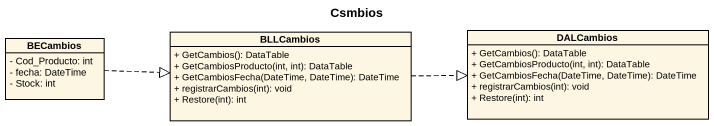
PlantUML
@startuml
title Csmbios
hide circle
hide empty members
skinparam classAttributeIconSize 0
class BECambios {
  - Cod_Producto: int
  - fecha: DateTime
  - Stock: int
}
class BLLCambios {
  + GetCambios(): DataTable
  + GetCambiosProducto(int, int): DataTable
  + GetCambiosFecha(DateTime, DateTime): DateTime
  + registrarCambios(int): void
  + Restore(int): int
}
class DALCambios {
  + GetCambios(): DataTable
  + GetCambiosProducto(int, int): DataTable
  + GetCambiosFecha(DateTime, DateTime): DateTime
  + registrarCambios(int): void
  + Restore(int): int
}
BECambios .right.|> BLLCambios
BLLCambios .right.|> DALCambios
@enduml
